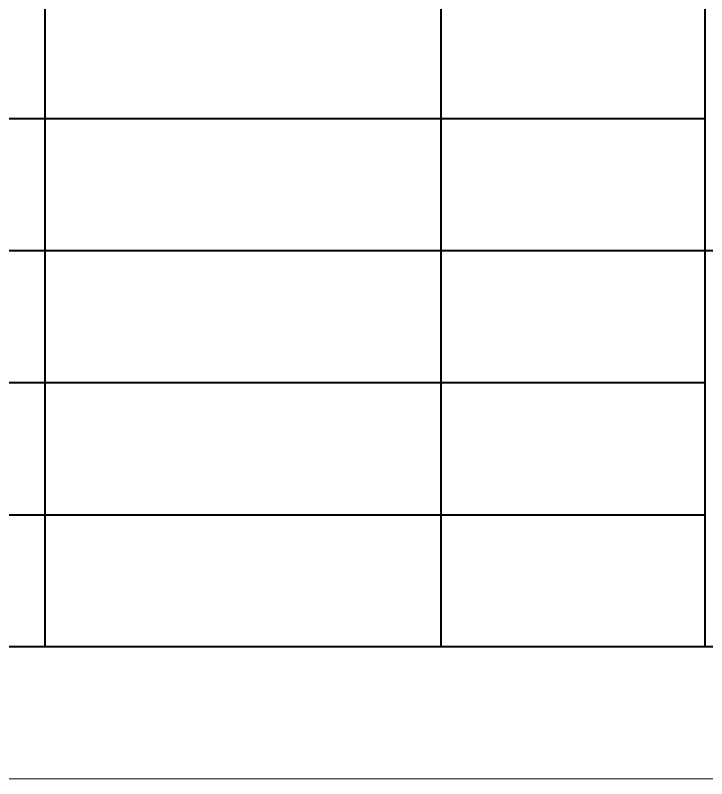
# Model space of a CAD drawing. Header units: millimetres. Extents: x 12064 to 35004, y -6103 to -2658.
# Drawn here: x 29093.89 to 29120.1, y -3143.93 to -3115 of the extents above; entities that cross this region are included whole.
import ezdxf

# ---------------------------------------------------------------- set-up
doc = ezdxf.new("R2010")
doc.units = ezdxf.units.MM
doc.layers.add('Layer_05', color=6, linetype='Continuous', lineweight=13)
doc.layers.add('Layer_06', color=7, linetype='Continuous', lineweight=40)

msp = doc.modelspace()

# ---------------------------------------------------------------- linework, layer by layer
at = {"layer": 'Layer_05'}
msp.add_line((28354.1, -3143.927), (29245.1, -3143.927), dxfattribs=at)
at = {"layer": 'Layer_06', "linetype": 'Continuous'}
for p, q in [((29054.976, -3118.913), (29120.02, -3118.913)), ((29054.976, -3123.917), (29120.02, -3123.917)), ((29054.976, -3128.92), (29120.02, -3128.92)), ((29054.976, -3133.923), (29120.02, -3133.923)), ((29240.1, -3138.927), (29055.1, -3138.927))]:
    msp.add_line(p, q, dxfattribs=at)
for points in [[(29095.003, -3083.89), (29095.003, -3138.927)], [(29110.013, -3083.89), (29110.013, -3138.927)], [(29120.02, -3083.89), (29120.02, -3138.927)], [(29120.02, -3123.917), (29240.1, -3123.917)]]:
    msp.add_lwpolyline(points, dxfattribs=at)

doc.saveas('drawing.dxf')
